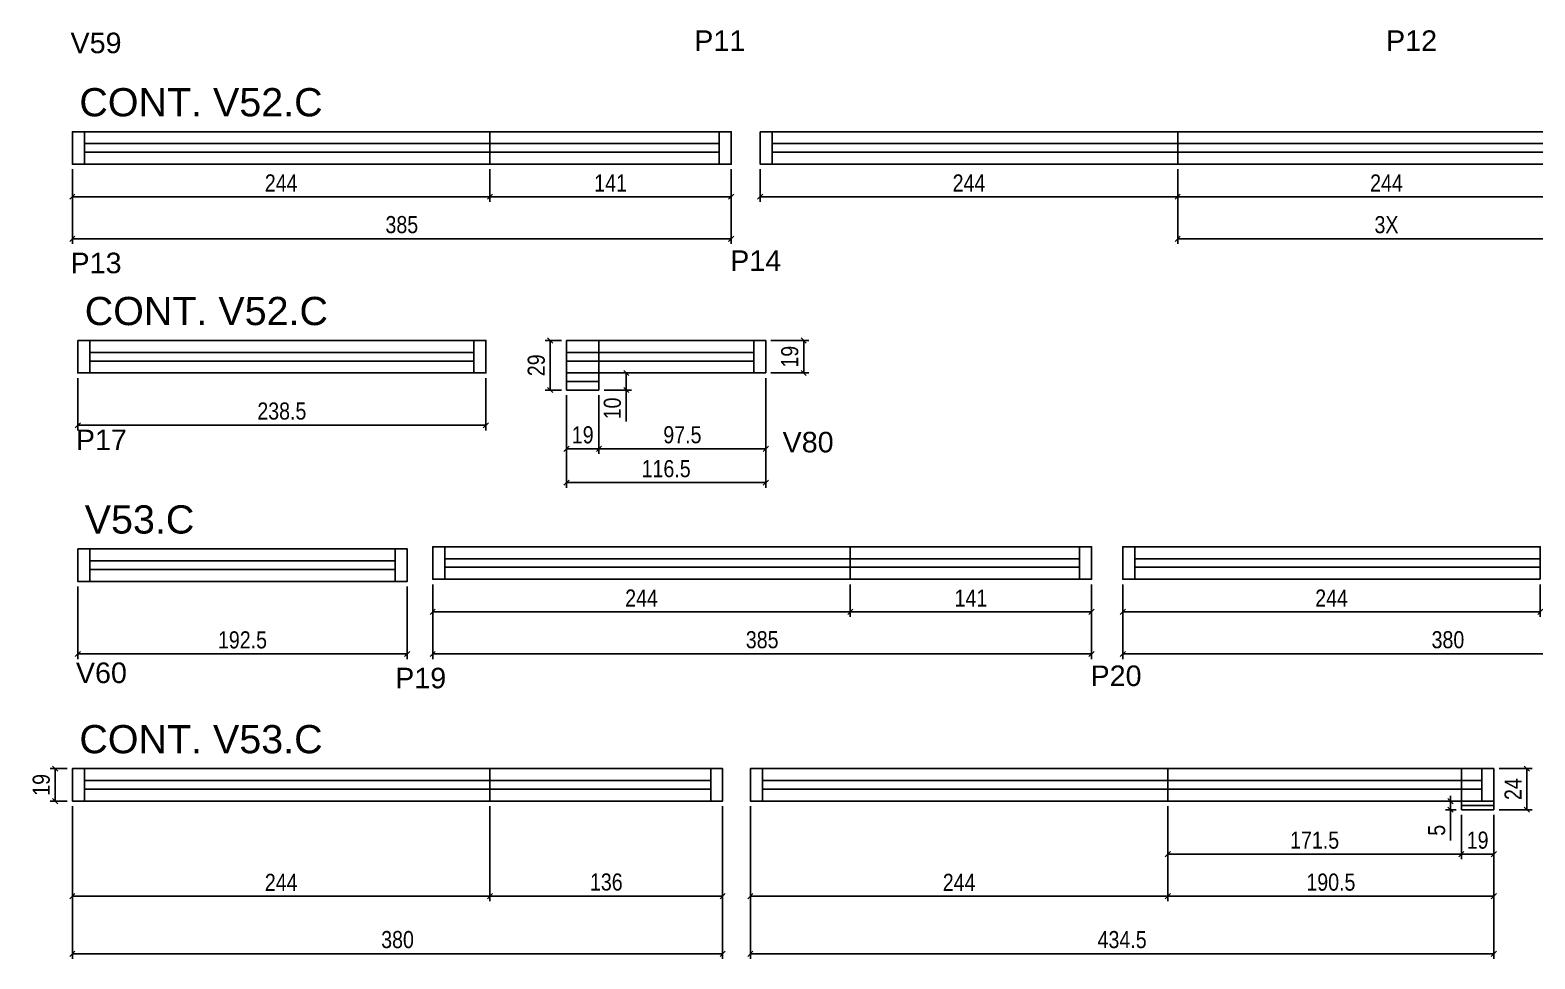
# Model space of a CAD drawing. Header units: millimetres. Extents: x 4052 to 5425, y -1423 to 2493.
# Drawn here: x 4052 to 4932, y 972 to 1515 of the extents above; entities that cross this region are included whole.
import ezdxf

# ---------------------------------------------------------------- set-up
doc = ezdxf.new("R2010")
doc.units = ezdxf.units.MM
for name, color, linetype in [('5', 5, 'Continuous'), ('COTA', 241, 'Continuous'), ('NOMENCLATURA', 7, 'Continuous'), ('Painéis', 200, 'Continuous'), ('SARR_2.2x7', 40, 'Continuous'), ('SARR_EDITAR', 141, 'Continuous')]:
    doc.layers.add(name, color=color, linetype=linetype)
doc.styles.add('COTA TECNICA', font='techl___.ttf', dxfattribs={"height": 10})
doc.styles.add('COTA TECNICA-50', font='techl___.ttf', dxfattribs={"height": 10})
doc.styles.get("Standard").update_dxf_attribs({"font": 'arial.ttf'})
doc.dimstyles.new('COTA PAINEL-50', dxfattribs={"dimtxt": 10, "dimasz": 3, "dimexe": 3, "dimexo": 3, "dimgap": 3, "dimtad": 1, "dimdec": 1, "dimzin": 12, "dimdsep": 46, "dimtxsty": 'COTA TECNICA-50', "dimblk1": 'OBLIQUE', "dimblk2": 'OBLIQUE', "dimsah": 1, "dimcen": 0.9, "dimclrd": 4, "dimclre": 4, "dimclrt": 240, "dimadec": 1, "dimazin": 3, "dimtfac": 1, "dimtdec": 1, "dimtmove": 0, "dimatfit": 3, "dimfxl": 1, "dimtolj": 1, "dimtzin": 12, "dimarcsym": 0})
doc.dimstyles.new('PAINEL', dxfattribs={"dimtxt": 10, "dimasz": 3, "dimexe": 3, "dimexo": 3, "dimgap": 3, "dimtad": 1, "dimdec": 1, "dimzin": 12, "dimdsep": 46, "dimtxsty": 'COTA TECNICA', "dimblk1": 'OBLIQUE', "dimblk2": 'OBLIQUE', "dimsah": 1, "dimcen": 0.9, "dimclrd": 4, "dimclre": 4, "dimclrt": 240, "dimadec": 1, "dimazin": 3, "dimtfac": 1, "dimtdec": 1, "dimtmove": 0, "dimatfit": 3, "dimfxl": 1, "dimtolj": 1, "dimtzin": 12, "dimarcsym": 0})

# ---------------------------------------------------------------- blocks, each defined once
blk = doc.blocks.new('_Oblique')
at = {"color": 0, "linetype": 'ByBlock', "lineweight": -2}
blk.add_line((-0.5, -0.5), (0.5, 0.5), dxfattribs=at)
blk = doc.blocks.new('*D46')
at = {"layer": 'COTA', "color": 4, "linetype": 'ByBlock', "lineweight": -2, "transparency": 16777216}
for p, q in [((4076.85, 1433.73), (4076.85, 1414.68)), ((4320.85, 1433.73), (4320.85, 1414.68)), ((4076.85, 1417.68), (4320.85, 1417.68))]:
    blk.add_line(p, q, dxfattribs=at)
at = {"layer": 'Defpoints', "color": 0, "linetype": 'ByBlock', "transparency": 16777216}
for p in [(4076.85, 1436.73), (4320.85, 1436.73), (4320.85, 1417.68)]:
    blk.add_point(p, dxfattribs=at)
at = {"layer": 'COTA', "color": 4, "linetype": 'ByBlock', "lineweight": -2, "transparency": 16777216, "xscale": 3, "yscale": 3, "zscale": 3, "rotation": 180}
blk.add_blockref('_Oblique', (4076.85, 1417.68), dxfattribs=at)
at = {"layer": 'COTA', "color": 4, "linetype": 'ByBlock', "lineweight": -2, "transparency": 16777216, "xscale": 3, "yscale": 3, "zscale": 3}
blk.add_blockref('_Oblique', (4320.85, 1417.68), dxfattribs=at)
at = {"layer": 'COTA', "color": 240, "linetype": 'ByBlock', "transparency": 16777216, "insert": (4198.85, 1425.75), "char_height": 10, "attachment_point": 5, "style": 'COTA TECNICA-50'}
blk.add_mtext('\\A1;244', dxfattribs=at)
blk = doc.blocks.new('*D47')
at = {"layer": 'COTA', "color": 4, "linetype": 'ByBlock', "lineweight": -2, "transparency": 16777216}
for p, q in [((4320.85, 1433.73), (4320.85, 1414.68)), ((4461.85, 1433.73), (4461.85, 1414.68)), ((4320.85, 1417.68), (4461.85, 1417.68))]:
    blk.add_line(p, q, dxfattribs=at)
at = {"layer": 'Defpoints', "color": 0, "linetype": 'ByBlock', "transparency": 16777216}
for p in [(4320.85, 1436.73), (4461.85, 1436.73), (4461.85, 1417.68)]:
    blk.add_point(p, dxfattribs=at)
at = {"layer": 'COTA', "color": 4, "linetype": 'ByBlock', "lineweight": -2, "transparency": 16777216, "xscale": 3, "yscale": 3, "zscale": 3, "rotation": 180}
blk.add_blockref('_Oblique', (4320.85, 1417.68), dxfattribs=at)
at = {"layer": 'COTA', "color": 4, "linetype": 'ByBlock', "lineweight": -2, "transparency": 16777216, "xscale": 3, "yscale": 3, "zscale": 3}
blk.add_blockref('_Oblique', (4461.85, 1417.68), dxfattribs=at)
at = {"layer": 'COTA', "color": 240, "linetype": 'ByBlock', "transparency": 16777216, "insert": (4391.35, 1425.75), "char_height": 10, "attachment_point": 5, "style": 'COTA TECNICA-50'}
blk.add_mtext('\\A1;141', dxfattribs=at)
blk = doc.blocks.new('*D209')
at = {"layer": 'COTA', "color": 4, "lineweight": -2, "transparency": 16777216}
for p, q in [((4076.85, 1433.73), (4076.85, 1390.1)), ((4461.85, 1433.73), (4461.85, 1390.1)), ((4076.85, 1393.1), (4461.85, 1393.1))]:
    blk.add_line(p, q, dxfattribs=at)
at = {"layer": 'Defpoints', "color": 0, "transparency": 16777216}
for p in [(4076.85, 1436.73), (4461.85, 1436.73), (4461.85, 1393.1)]:
    blk.add_point(p, dxfattribs=at)
at = {"layer": 'COTA', "color": 4, "lineweight": -2, "transparency": 16777216, "xscale": 3, "yscale": 3, "zscale": 3, "rotation": 180}
blk.add_blockref('_Oblique', (4076.85, 1393.1), dxfattribs=at)
at = {"layer": 'COTA', "color": 4, "lineweight": -2, "transparency": 16777216, "xscale": 3, "yscale": 3, "zscale": 3}
blk.add_blockref('_Oblique', (4461.85, 1393.1), dxfattribs=at)
at = {"layer": 'COTA', "color": 240, "transparency": 16777216, "insert": (4269.35, 1401.34), "char_height": 10, "attachment_point": 5, "style": 'COTA TECNICA'}
blk.add_mtext('\\A1;385', dxfattribs=at)
blk = doc.blocks.new('*D48')
at = {"layer": 'COTA', "color": 4, "linetype": 'ByBlock', "lineweight": -2, "transparency": 16777216}
for p, q in [((4722.79, 1433.73), (4722.79, 1390.1)), ((4966.79, 1433.73), (4966.79, 1390.1)), ((4722.79, 1393.1), (4966.79, 1393.1))]:
    blk.add_line(p, q, dxfattribs=at)
at = {"layer": 'Defpoints', "color": 0, "linetype": 'ByBlock', "transparency": 16777216}
for p in [(4722.79, 1436.73), (4966.79, 1436.73), (4966.79, 1393.1)]:
    blk.add_point(p, dxfattribs=at)
at = {"layer": 'COTA', "color": 4, "linetype": 'ByBlock', "lineweight": -2, "transparency": 16777216, "xscale": 3, "yscale": 3, "zscale": 3, "rotation": 180}
blk.add_blockref('_Oblique', (4722.79, 1393.1), dxfattribs=at)
at = {"layer": 'COTA', "color": 4, "linetype": 'ByBlock', "lineweight": -2, "transparency": 16777216, "xscale": 3, "yscale": 3, "zscale": 3}
blk.add_blockref('_Oblique', (4966.79, 1393.1), dxfattribs=at)
at = {"layer": 'COTA', "color": 240, "linetype": 'ByBlock', "transparency": 16777216, "insert": (4844.79, 1401.31), "char_height": 10, "attachment_point": 5, "style": 'COTA TECNICA-50'}
blk.add_mtext('\\A1;3X', dxfattribs=at)
blk = doc.blocks.new('*D210')
at = {"layer": 'COTA', "color": 4, "linetype": 'ByBlock', "lineweight": -2, "transparency": 16777216}
for p, q in [((4478.79, 1433.73), (4478.79, 1414.68)), ((4722.79, 1433.73), (4722.79, 1414.68)), ((4478.79, 1417.68), (4722.79, 1417.68))]:
    blk.add_line(p, q, dxfattribs=at)
at = {"layer": 'Defpoints', "color": 0, "linetype": 'ByBlock', "transparency": 16777216}
for p in [(4478.79, 1436.73), (4722.79, 1436.73), (4722.79, 1417.68)]:
    blk.add_point(p, dxfattribs=at)
at = {"layer": 'COTA', "color": 4, "linetype": 'ByBlock', "lineweight": -2, "transparency": 16777216, "xscale": 3, "yscale": 3, "zscale": 3, "rotation": 180}
blk.add_blockref('_Oblique', (4478.79, 1417.68), dxfattribs=at)
at = {"layer": 'COTA', "color": 4, "linetype": 'ByBlock', "lineweight": -2, "transparency": 16777216, "xscale": 3, "yscale": 3, "zscale": 3}
blk.add_blockref('_Oblique', (4722.79, 1417.68), dxfattribs=at)
at = {"layer": 'COTA', "color": 240, "linetype": 'ByBlock', "transparency": 16777216, "insert": (4600.79, 1425.75), "char_height": 10, "attachment_point": 5, "style": 'COTA TECNICA-50'}
blk.add_mtext('\\A1;244', dxfattribs=at)
blk = doc.blocks.new('*D211')
at = {"layer": 'COTA', "color": 4, "linetype": 'ByBlock', "lineweight": -2, "transparency": 16777216}
for p, q in [((4722.79, 1433.73), (4722.79, 1414.68)), ((4966.79, 1433.73), (4966.79, 1414.68)), ((4722.79, 1417.68), (4966.79, 1417.68))]:
    blk.add_line(p, q, dxfattribs=at)
at = {"layer": 'Defpoints', "color": 0, "linetype": 'ByBlock', "transparency": 16777216}
for p in [(4722.79, 1436.73), (4966.79, 1436.73), (4966.79, 1417.68)]:
    blk.add_point(p, dxfattribs=at)
at = {"layer": 'COTA', "color": 4, "linetype": 'ByBlock', "lineweight": -2, "transparency": 16777216, "xscale": 3, "yscale": 3, "zscale": 3, "rotation": 180}
blk.add_blockref('_Oblique', (4722.79, 1417.68), dxfattribs=at)
at = {"layer": 'COTA', "color": 4, "linetype": 'ByBlock', "lineweight": -2, "transparency": 16777216, "xscale": 3, "yscale": 3, "zscale": 3}
blk.add_blockref('_Oblique', (4966.79, 1417.68), dxfattribs=at)
at = {"layer": 'COTA', "color": 240, "linetype": 'ByBlock', "transparency": 16777216, "insert": (4844.79, 1425.75), "char_height": 10, "attachment_point": 5, "style": 'COTA TECNICA-50'}
blk.add_mtext('\\A1;244', dxfattribs=at)
blk = doc.blocks.new('*D52')
at = {"layer": 'COTA', "color": 4, "linetype": 'ByBlock', "lineweight": -2, "transparency": 16777216}
for p, q in [((4079.99, 1311.67), (4079.99, 1281.11)), ((4318.49, 1311.67), (4318.49, 1281.11)), ((4079.99, 1284.11), (4318.49, 1284.11))]:
    blk.add_line(p, q, dxfattribs=at)
at = {"layer": 'Defpoints', "color": 0, "linetype": 'ByBlock', "transparency": 16777216}
for p in [(4079.99, 1314.67), (4318.49, 1314.67), (4318.49, 1284.11)]:
    blk.add_point(p, dxfattribs=at)
at = {"layer": 'COTA', "color": 4, "linetype": 'ByBlock', "lineweight": -2, "transparency": 16777216, "xscale": 3, "yscale": 3, "zscale": 3, "rotation": 180}
blk.add_blockref('_Oblique', (4079.99, 1284.11), dxfattribs=at)
at = {"layer": 'COTA', "color": 4, "linetype": 'ByBlock', "lineweight": -2, "transparency": 16777216, "xscale": 3, "yscale": 3, "zscale": 3}
blk.add_blockref('_Oblique', (4318.49, 1284.11), dxfattribs=at)
at = {"layer": 'COTA', "color": 240, "linetype": 'ByBlock', "transparency": 16777216, "insert": (4199.24, 1292.36), "char_height": 10, "attachment_point": 5, "style": 'COTA TECNICA-50'}
blk.add_mtext('\\A1;238.5', dxfattribs=at)
blk = doc.blocks.new('*D53')
at = {"layer": 'COTA', "color": 4, "linetype": 'ByBlock', "lineweight": -2, "transparency": 16777216}
for p, q in [((4482.08, 1311.67), (4482.08, 1247.56)), ((4365.58, 1301.67), (4365.58, 1247.56)), ((4482.08, 1250.56), (4365.58, 1250.56))]:
    blk.add_line(p, q, dxfattribs=at)
at = {"layer": 'Defpoints', "color": 0, "linetype": 'ByBlock', "transparency": 16777216}
for p in [(4482.08, 1314.67), (4365.58, 1304.67), (4365.58, 1250.56)]:
    blk.add_point(p, dxfattribs=at)
at = {"layer": 'COTA', "color": 4, "linetype": 'ByBlock', "lineweight": -2, "transparency": 16777216, "xscale": 3, "yscale": 3, "zscale": 3, "rotation": 180}
blk.add_blockref('_Oblique', (4365.58, 1250.56), dxfattribs=at)
at = {"layer": 'COTA', "color": 4, "linetype": 'ByBlock', "lineweight": -2, "transparency": 16777216, "xscale": 3, "yscale": 3, "zscale": 3}
blk.add_blockref('_Oblique', (4482.08, 1250.56), dxfattribs=at)
at = {"layer": 'COTA', "color": 240, "linetype": 'ByBlock', "transparency": 16777216, "insert": (4423.83, 1258.67), "char_height": 10, "attachment_point": 5, "style": 'COTA TECNICA-50'}
blk.add_mtext('\\A1;116.5', dxfattribs=at)
blk = doc.blocks.new('*D54')
at = {"layer": 'COTA', "color": 4, "lineweight": -2, "transparency": 16777216}
for p, q in [((4485.08, 1333.67), (4507.2, 1333.67)), ((4504.2, 1314.67), (4504.2, 1333.67)), ((4485.08, 1314.67), (4507.2, 1314.67))]:
    blk.add_line(p, q, dxfattribs=at)
at = {"layer": 'Defpoints', "color": 0, "transparency": 16777216}
for p in [(4482.08, 1333.67), (4504.2, 1333.67), (4482.08, 1314.67)]:
    blk.add_point(p, dxfattribs=at)
at = {"layer": 'COTA', "color": 4, "lineweight": -2, "transparency": 16777216, "xscale": 3, "yscale": 3, "zscale": 3}
for p, rotation in [((4504.2, 1333.67), 90), ((4504.2, 1314.67), 270)]:
    blk.add_blockref('_Oblique', p, dxfattribs=dict(at, rotation=rotation))
at = {"layer": 'COTA', "color": 240, "transparency": 16777216, "insert": (4496.11, 1324.17), "char_height": 10, "attachment_point": 5, "rotation": 90, "style": 'COTA TECNICA'}
blk.add_mtext('\\A1;19', dxfattribs=at)
blk = doc.blocks.new('*D213')
at = {"layer": 'Defpoints', "color": 0, "transparency": 16777216}
for p in [(4384.58, 1314.67), (4384.58, 1304.67), (4400.51, 1304.67)]:
    blk.add_point(p, dxfattribs=at)
at = {"layer": 'Painéis', "color": 4, "lineweight": -2, "transparency": 16777216}
for p, q in [((4387.58, 1314.67), (4403.51, 1314.67)), ((4400.51, 1314.67), (4400.51, 1304.67)), ((4387.58, 1304.67), (4403.51, 1304.67)), ((4400.51, 1304.67), (4400.51, 1286.24))]:
    blk.add_line(p, q, dxfattribs=at)
at = {"layer": 'Painéis', "color": 4, "lineweight": -2, "transparency": 16777216, "xscale": 3, "yscale": 3, "zscale": 3}
for p, rotation in [((4400.51, 1314.67), 90), ((4400.51, 1304.67), 270)]:
    blk.add_blockref('_Oblique', p, dxfattribs=dict(at, rotation=rotation))
at = {"layer": 'Painéis', "color": 240, "transparency": 16777216, "insert": (4392.41, 1293.96), "char_height": 10, "attachment_point": 5, "rotation": 90, "style": 'COTA TECNICA'}
blk.add_mtext('\\A1;10', dxfattribs=at)
blk = doc.blocks.new('*D214')
at = {"layer": 'Defpoints', "color": 0, "transparency": 16777216}
for p in [(4365.58, 1333.67), (4356.06, 1304.67), (4365.58, 1304.67)]:
    blk.add_point(p, dxfattribs=at)
at = {"layer": 'Painéis', "color": 4, "lineweight": -2, "transparency": 16777216}
for p, q in [((4362.58, 1333.67), (4353.06, 1333.67)), ((4356.06, 1333.67), (4356.06, 1304.67)), ((4362.58, 1304.67), (4353.06, 1304.67))]:
    blk.add_line(p, q, dxfattribs=at)
at = {"layer": 'Painéis', "color": 4, "lineweight": -2, "transparency": 16777216, "xscale": 3, "yscale": 3, "zscale": 3}
for p, rotation in [((4356.06, 1333.67), 90), ((4356.06, 1304.67), 270)]:
    blk.add_blockref('_Oblique', p, dxfattribs=dict(at, rotation=rotation))
at = {"layer": 'Painéis', "color": 240, "transparency": 16777216, "insert": (4347.97, 1319.17), "char_height": 10, "attachment_point": 5, "rotation": 90, "style": 'COTA TECNICA'}
blk.add_mtext('\\A1;29', dxfattribs=at)
blk = doc.blocks.new('*D215')
at = {"layer": 'Defpoints', "color": 0, "transparency": 16777216}
for p in [(4365.58, 1304.67), (4384.58, 1304.67), (4384.58, 1270.37)]:
    blk.add_point(p, dxfattribs=at)
at = {"layer": 'Painéis', "color": 4, "lineweight": -2, "transparency": 16777216}
for p, q in [((4365.58, 1301.67), (4365.58, 1267.37)), ((4384.58, 1301.67), (4384.58, 1267.37)), ((4365.58, 1270.37), (4384.58, 1270.37))]:
    blk.add_line(p, q, dxfattribs=at)
at = {"layer": 'Painéis', "color": 4, "lineweight": -2, "transparency": 16777216, "xscale": 3, "yscale": 3, "zscale": 3, "rotation": 180}
blk.add_blockref('_Oblique', (4365.58, 1270.37), dxfattribs=at)
at = {"layer": 'Painéis', "color": 4, "lineweight": -2, "transparency": 16777216, "xscale": 3, "yscale": 3, "zscale": 3}
blk.add_blockref('_Oblique', (4384.58, 1270.37), dxfattribs=at)
at = {"layer": 'Painéis', "color": 240, "transparency": 16777216, "insert": (4375.08, 1278.46), "char_height": 10, "attachment_point": 5, "style": 'COTA TECNICA'}
blk.add_mtext('\\A1;19', dxfattribs=at)
blk = doc.blocks.new('*D55')
at = {"layer": 'Defpoints', "color": 0, "transparency": 16777216}
for p in [(4482.08, 1314.67), (4384.58, 1304.67), (4482.08, 1270.37)]:
    blk.add_point(p, dxfattribs=at)
at = {"layer": 'Painéis', "color": 4, "lineweight": -2, "transparency": 16777216}
for p, q in [((4482.08, 1311.67), (4482.08, 1267.37)), ((4384.58, 1301.67), (4384.58, 1267.37)), ((4384.58, 1270.37), (4482.08, 1270.37))]:
    blk.add_line(p, q, dxfattribs=at)
at = {"layer": 'Painéis', "color": 4, "lineweight": -2, "transparency": 16777216, "xscale": 3, "yscale": 3, "zscale": 3, "rotation": 180}
blk.add_blockref('_Oblique', (4384.58, 1270.37), dxfattribs=at)
at = {"layer": 'Painéis', "color": 4, "lineweight": -2, "transparency": 16777216, "xscale": 3, "yscale": 3, "zscale": 3}
blk.add_blockref('_Oblique', (4482.08, 1270.37), dxfattribs=at)
at = {"layer": 'Painéis', "color": 240, "transparency": 16777216, "insert": (4433.33, 1278.51), "char_height": 10, "attachment_point": 5, "style": 'COTA TECNICA'}
blk.add_mtext('\\A1;97.5', dxfattribs=at)
blk = doc.blocks.new('*D56')
at = {"layer": 'COTA', "color": 4, "linetype": 'ByBlock', "lineweight": -2, "transparency": 16777216}
for p, q in [((4079.99, 1189.83), (4079.99, 1147.46)), ((4272.49, 1189.83), (4272.49, 1147.46)), ((4079.99, 1150.46), (4272.49, 1150.46))]:
    blk.add_line(p, q, dxfattribs=at)
at = {"layer": 'Defpoints', "color": 0, "linetype": 'ByBlock', "transparency": 16777216}
for p in [(4079.99, 1192.83), (4272.49, 1192.83), (4272.49, 1150.46)]:
    blk.add_point(p, dxfattribs=at)
at = {"layer": 'COTA', "color": 4, "linetype": 'ByBlock', "lineweight": -2, "transparency": 16777216, "xscale": 3, "yscale": 3, "zscale": 3, "rotation": 180}
blk.add_blockref('_Oblique', (4079.99, 1150.46), dxfattribs=at)
at = {"layer": 'COTA', "color": 4, "linetype": 'ByBlock', "lineweight": -2, "transparency": 16777216, "xscale": 3, "yscale": 3, "zscale": 3}
blk.add_blockref('_Oblique', (4272.49, 1150.46), dxfattribs=at)
at = {"layer": 'COTA', "color": 240, "linetype": 'ByBlock', "transparency": 16777216, "insert": (4176.24, 1158.6), "char_height": 10, "attachment_point": 5, "style": 'COTA TECNICA-50'}
blk.add_mtext('\\A1;192.5', dxfattribs=at)
blk = doc.blocks.new('*D57')
at = {"layer": 'COTA', "color": 4, "linetype": 'ByBlock', "lineweight": -2, "transparency": 16777216}
for p, q in [((4287.44, 1191.09), (4287.44, 1172.04)), ((4531.44, 1191.09), (4531.44, 1172.04)), ((4287.44, 1175.04), (4531.44, 1175.04))]:
    blk.add_line(p, q, dxfattribs=at)
at = {"layer": 'Defpoints', "color": 0, "linetype": 'ByBlock', "transparency": 16777216}
for p in [(4287.44, 1194.09), (4531.44, 1194.09), (4531.44, 1175.04)]:
    blk.add_point(p, dxfattribs=at)
at = {"layer": 'COTA', "color": 4, "linetype": 'ByBlock', "lineweight": -2, "transparency": 16777216, "xscale": 3, "yscale": 3, "zscale": 3, "rotation": 180}
blk.add_blockref('_Oblique', (4287.44, 1175.04), dxfattribs=at)
at = {"layer": 'COTA', "color": 4, "linetype": 'ByBlock', "lineweight": -2, "transparency": 16777216, "xscale": 3, "yscale": 3, "zscale": 3}
blk.add_blockref('_Oblique', (4531.44, 1175.04), dxfattribs=at)
at = {"layer": 'COTA', "color": 240, "linetype": 'ByBlock', "transparency": 16777216, "insert": (4409.44, 1183.11), "char_height": 10, "attachment_point": 5, "style": 'COTA TECNICA-50'}
blk.add_mtext('\\A1;244', dxfattribs=at)
blk = doc.blocks.new('*D58')
at = {"layer": 'COTA', "color": 4, "linetype": 'ByBlock', "lineweight": -2, "transparency": 16777216}
for p, q in [((4531.44, 1191.09), (4531.44, 1172.04)), ((4672.44, 1191.09), (4672.44, 1172.04)), ((4531.44, 1175.04), (4672.44, 1175.04))]:
    blk.add_line(p, q, dxfattribs=at)
at = {"layer": 'Defpoints', "color": 0, "linetype": 'ByBlock', "transparency": 16777216}
for p in [(4531.44, 1194.09), (4672.44, 1194.09), (4672.44, 1175.04)]:
    blk.add_point(p, dxfattribs=at)
at = {"layer": 'COTA', "color": 4, "linetype": 'ByBlock', "lineweight": -2, "transparency": 16777216, "xscale": 3, "yscale": 3, "zscale": 3, "rotation": 180}
blk.add_blockref('_Oblique', (4531.44, 1175.04), dxfattribs=at)
at = {"layer": 'COTA', "color": 4, "linetype": 'ByBlock', "lineweight": -2, "transparency": 16777216, "xscale": 3, "yscale": 3, "zscale": 3}
blk.add_blockref('_Oblique', (4672.44, 1175.04), dxfattribs=at)
at = {"layer": 'COTA', "color": 240, "linetype": 'ByBlock', "transparency": 16777216, "insert": (4601.94, 1183.11), "char_height": 10, "attachment_point": 5, "style": 'COTA TECNICA-50'}
blk.add_mtext('\\A1;141', dxfattribs=at)
blk = doc.blocks.new('*D216')
at = {"layer": 'COTA', "color": 4, "lineweight": -2, "transparency": 16777216}
for p, q in [((4287.44, 1191.09), (4287.44, 1147.46)), ((4672.44, 1191.09), (4672.44, 1147.46)), ((4287.44, 1150.46), (4672.44, 1150.46))]:
    blk.add_line(p, q, dxfattribs=at)
at = {"layer": 'Defpoints', "color": 0, "transparency": 16777216}
for p in [(4287.44, 1194.09), (4672.44, 1194.09), (4672.44, 1150.46)]:
    blk.add_point(p, dxfattribs=at)
at = {"layer": 'COTA', "color": 4, "lineweight": -2, "transparency": 16777216, "xscale": 3, "yscale": 3, "zscale": 3, "rotation": 180}
blk.add_blockref('_Oblique', (4287.44, 1150.46), dxfattribs=at)
at = {"layer": 'COTA', "color": 4, "lineweight": -2, "transparency": 16777216, "xscale": 3, "yscale": 3, "zscale": 3}
blk.add_blockref('_Oblique', (4672.44, 1150.46), dxfattribs=at)
at = {"layer": 'COTA', "color": 240, "transparency": 16777216, "insert": (4479.94, 1158.7), "char_height": 10, "attachment_point": 5, "style": 'COTA TECNICA'}
blk.add_mtext('\\A1;385', dxfattribs=at)
blk = doc.blocks.new('*D59')
at = {"layer": 'COTA', "color": 4, "linetype": 'ByBlock', "lineweight": -2, "transparency": 16777216}
for p, q in [((4690.7, 1191.09), (4690.7, 1172.04)), ((4934.7, 1191.09), (4934.7, 1172.04)), ((4690.7, 1175.04), (4934.7, 1175.04))]:
    blk.add_line(p, q, dxfattribs=at)
at = {"layer": 'Defpoints', "color": 0, "linetype": 'ByBlock', "transparency": 16777216}
for p in [(4690.7, 1194.09), (4934.7, 1194.09), (4934.7, 1175.04)]:
    blk.add_point(p, dxfattribs=at)
at = {"layer": 'COTA', "color": 4, "linetype": 'ByBlock', "lineweight": -2, "transparency": 16777216, "xscale": 3, "yscale": 3, "zscale": 3, "rotation": 180}
blk.add_blockref('_Oblique', (4690.7, 1175.04), dxfattribs=at)
at = {"layer": 'COTA', "color": 4, "linetype": 'ByBlock', "lineweight": -2, "transparency": 16777216, "xscale": 3, "yscale": 3, "zscale": 3}
blk.add_blockref('_Oblique', (4934.7, 1175.04), dxfattribs=at)
at = {"layer": 'COTA', "color": 240, "linetype": 'ByBlock', "transparency": 16777216, "insert": (4812.7, 1183.11), "char_height": 10, "attachment_point": 5, "style": 'COTA TECNICA-50'}
blk.add_mtext('\\A1;244', dxfattribs=at)
blk = doc.blocks.new('*D217')
at = {"layer": 'COTA', "color": 4, "lineweight": -2, "transparency": 16777216}
for p, q in [((4690.7, 1191.09), (4690.7, 1147.46)), ((5070.7, 1191.09), (5070.7, 1147.46)), ((4690.7, 1150.46), (5070.7, 1150.46))]:
    blk.add_line(p, q, dxfattribs=at)
at = {"layer": 'Defpoints', "color": 0, "transparency": 16777216}
for p in [(4690.7, 1194.09), (5070.7, 1194.09), (5070.7, 1150.46)]:
    blk.add_point(p, dxfattribs=at)
at = {"layer": 'COTA', "color": 4, "lineweight": -2, "transparency": 16777216, "xscale": 3, "yscale": 3, "zscale": 3, "rotation": 180}
blk.add_blockref('_Oblique', (4690.7, 1150.46), dxfattribs=at)
at = {"layer": 'COTA', "color": 4, "lineweight": -2, "transparency": 16777216, "xscale": 3, "yscale": 3, "zscale": 3}
blk.add_blockref('_Oblique', (5070.7, 1150.46), dxfattribs=at)
at = {"layer": 'COTA', "color": 240, "transparency": 16777216, "insert": (4880.7, 1158.7), "char_height": 10, "attachment_point": 5, "style": 'COTA TECNICA'}
blk.add_mtext('\\A1;380', dxfattribs=at)
blk = doc.blocks.new('*D61')
at = {"layer": 'COTA', "color": 4, "linetype": 'ByBlock', "lineweight": -2, "transparency": 16777216}
for p, q in [((4076.85, 1061.41), (4076.85, 1005.86)), ((4320.85, 1061.41), (4320.85, 1005.86)), ((4076.85, 1008.86), (4320.85, 1008.86))]:
    blk.add_line(p, q, dxfattribs=at)
at = {"layer": 'Defpoints', "color": 0, "linetype": 'ByBlock', "transparency": 16777216}
for p in [(4076.85, 1064.41), (4320.85, 1064.41), (4320.85, 1008.86)]:
    blk.add_point(p, dxfattribs=at)
at = {"layer": 'COTA', "color": 4, "linetype": 'ByBlock', "lineweight": -2, "transparency": 16777216, "xscale": 3, "yscale": 3, "zscale": 3, "rotation": 180}
blk.add_blockref('_Oblique', (4076.85, 1008.86), dxfattribs=at)
at = {"layer": 'COTA', "color": 4, "linetype": 'ByBlock', "lineweight": -2, "transparency": 16777216, "xscale": 3, "yscale": 3, "zscale": 3}
blk.add_blockref('_Oblique', (4320.85, 1008.86), dxfattribs=at)
at = {"layer": 'COTA', "color": 240, "linetype": 'ByBlock', "transparency": 16777216, "insert": (4198.85, 1016.93), "char_height": 10, "attachment_point": 5, "style": 'COTA TECNICA-50'}
blk.add_mtext('\\A1;244', dxfattribs=at)
blk = doc.blocks.new('*D62')
at = {"layer": 'COTA', "color": 4, "linetype": 'ByBlock', "lineweight": -2, "transparency": 16777216}
for p, q in [((4320.85, 1061.41), (4320.85, 1005.86)), ((4456.85, 1061.41), (4456.85, 1005.86)), ((4320.85, 1008.86), (4456.85, 1008.86))]:
    blk.add_line(p, q, dxfattribs=at)
at = {"layer": 'Defpoints', "color": 0, "linetype": 'ByBlock', "transparency": 16777216}
for p in [(4320.85, 1064.41), (4456.85, 1064.41), (4456.85, 1008.86)]:
    blk.add_point(p, dxfattribs=at)
at = {"layer": 'COTA', "color": 4, "linetype": 'ByBlock', "lineweight": -2, "transparency": 16777216, "xscale": 3, "yscale": 3, "zscale": 3, "rotation": 180}
blk.add_blockref('_Oblique', (4320.85, 1008.86), dxfattribs=at)
at = {"layer": 'COTA', "color": 4, "linetype": 'ByBlock', "lineweight": -2, "transparency": 16777216, "xscale": 3, "yscale": 3, "zscale": 3}
blk.add_blockref('_Oblique', (4456.85, 1008.86), dxfattribs=at)
at = {"layer": 'COTA', "color": 240, "linetype": 'ByBlock', "transparency": 16777216, "insert": (4388.85, 1017.08), "char_height": 10, "attachment_point": 5, "style": 'COTA TECNICA-50'}
blk.add_mtext('\\A1;136', dxfattribs=at)
blk = doc.blocks.new('*D218')
at = {"layer": 'COTA', "color": 4, "lineweight": -2, "transparency": 16777216}
for p, q in [((4076.85, 1061.41), (4076.85, 972.18)), ((4456.85, 1061.41), (4456.85, 972.18)), ((4076.85, 975.18), (4456.85, 975.18))]:
    blk.add_line(p, q, dxfattribs=at)
at = {"layer": 'Defpoints', "color": 0, "transparency": 16777216}
for p in [(4076.85, 1064.41), (4456.85, 1064.41), (4456.85, 975.18)]:
    blk.add_point(p, dxfattribs=at)
at = {"layer": 'COTA', "color": 4, "lineweight": -2, "transparency": 16777216, "xscale": 3, "yscale": 3, "zscale": 3, "rotation": 180}
blk.add_blockref('_Oblique', (4076.85, 975.18), dxfattribs=at)
at = {"layer": 'COTA', "color": 4, "lineweight": -2, "transparency": 16777216, "xscale": 3, "yscale": 3, "zscale": 3}
blk.add_blockref('_Oblique', (4456.85, 975.18), dxfattribs=at)
at = {"layer": 'COTA', "color": 240, "transparency": 16777216, "insert": (4266.85, 983.42), "char_height": 10, "attachment_point": 5, "style": 'COTA TECNICA'}
blk.add_mtext('\\A1;380', dxfattribs=at)
blk = doc.blocks.new('*D63')
at = {"layer": 'COTA', "color": 4, "linetype": 'ByBlock', "lineweight": -2, "transparency": 16777216}
for p, q in [((4473.05, 1061.41), (4473.05, 1005.86)), ((4717.05, 1061.41), (4717.05, 1005.86)), ((4473.05, 1008.86), (4717.05, 1008.86))]:
    blk.add_line(p, q, dxfattribs=at)
at = {"layer": 'Defpoints', "color": 0, "linetype": 'ByBlock', "transparency": 16777216}
for p in [(4473.05, 1064.41), (4717.05, 1064.41), (4717.05, 1008.86)]:
    blk.add_point(p, dxfattribs=at)
at = {"layer": 'COTA', "color": 4, "linetype": 'ByBlock', "lineweight": -2, "transparency": 16777216, "xscale": 3, "yscale": 3, "zscale": 3, "rotation": 180}
blk.add_blockref('_Oblique', (4473.05, 1008.86), dxfattribs=at)
at = {"layer": 'COTA', "color": 4, "linetype": 'ByBlock', "lineweight": -2, "transparency": 16777216, "xscale": 3, "yscale": 3, "zscale": 3}
blk.add_blockref('_Oblique', (4717.05, 1008.86), dxfattribs=at)
at = {"layer": 'COTA', "color": 240, "linetype": 'ByBlock', "transparency": 16777216, "insert": (4595.05, 1016.93), "char_height": 10, "attachment_point": 5, "style": 'COTA TECNICA-50'}
blk.add_mtext('\\A1;244', dxfattribs=at)
blk = doc.blocks.new('*D64')
at = {"layer": 'COTA', "color": 4, "linetype": 'ByBlock', "lineweight": -2, "transparency": 16777216}
for p, q in [((4717.05, 1061.41), (4717.05, 1030.44)), ((4888.55, 1056.41), (4888.55, 1030.44)), ((4717.05, 1033.44), (4888.55, 1033.44))]:
    blk.add_line(p, q, dxfattribs=at)
at = {"layer": 'Defpoints', "color": 0, "linetype": 'ByBlock', "transparency": 16777216}
for p in [(4717.05, 1064.41), (4888.55, 1059.41), (4888.55, 1033.44)]:
    blk.add_point(p, dxfattribs=at)
at = {"layer": 'COTA', "color": 4, "linetype": 'ByBlock', "lineweight": -2, "transparency": 16777216, "xscale": 3, "yscale": 3, "zscale": 3, "rotation": 180}
blk.add_blockref('_Oblique', (4717.05, 1033.44), dxfattribs=at)
at = {"layer": 'COTA', "color": 4, "linetype": 'ByBlock', "lineweight": -2, "transparency": 16777216, "xscale": 3, "yscale": 3, "zscale": 3}
blk.add_blockref('_Oblique', (4888.55, 1033.44), dxfattribs=at)
at = {"layer": 'COTA', "color": 240, "linetype": 'ByBlock', "transparency": 16777216, "insert": (4802.8, 1041.55), "char_height": 10, "attachment_point": 5, "style": 'COTA TECNICA-50'}
blk.add_mtext('\\A1;171.5', dxfattribs=at)
blk = doc.blocks.new('*D90')
at = {"layer": 'COTA', "color": 4, "lineweight": -2, "transparency": 16777216}
for p, q in [((4473.05, 1061.41), (4473.05, 972.18)), ((4907.55, 1056.41), (4907.55, 972.18)), ((4473.05, 975.18), (4907.55, 975.18))]:
    blk.add_line(p, q, dxfattribs=at)
at = {"layer": 'Defpoints', "color": 0, "transparency": 16777216}
for p in [(4473.05, 1064.41), (4907.55, 1059.41), (4907.55, 975.18)]:
    blk.add_point(p, dxfattribs=at)
at = {"layer": 'COTA', "color": 4, "lineweight": -2, "transparency": 16777216, "xscale": 3, "yscale": 3, "zscale": 3, "rotation": 180}
blk.add_blockref('_Oblique', (4473.05, 975.18), dxfattribs=at)
at = {"layer": 'COTA', "color": 4, "lineweight": -2, "transparency": 16777216, "xscale": 3, "yscale": 3, "zscale": 3}
blk.add_blockref('_Oblique', (4907.55, 975.18), dxfattribs=at)
at = {"layer": 'COTA', "color": 240, "transparency": 16777216, "insert": (4690.3, 983.4), "char_height": 10, "attachment_point": 5, "style": 'COTA TECNICA'}
blk.add_mtext('\\A1;434.5', dxfattribs=at)
blk = doc.blocks.new('*D227')
at = {"layer": 'Defpoints', "color": 0, "transparency": 16777216}
for p in [(4888.55, 1064.41), (4882.24, 1059.41), (4888.55, 1059.41)]:
    blk.add_point(p, dxfattribs=at)
at = {"layer": 'Painéis', "color": 4, "lineweight": -2, "transparency": 16777216}
for p, q in [((4885.55, 1064.41), (4879.24, 1064.41)), ((4882.24, 1064.41), (4882.24, 1067.41)), ((4882.24, 1064.41), (4882.24, 1059.41)), ((4885.55, 1059.41), (4879.24, 1059.41)), ((4882.24, 1059.41), (4882.24, 1041.31))]:
    blk.add_line(p, q, dxfattribs=at)
at = {"layer": 'Painéis', "color": 4, "lineweight": -2, "transparency": 16777216, "xscale": 3, "yscale": 3, "zscale": 3}
for p, rotation in [((4882.24, 1064.41), 270), ((4882.24, 1059.41), 90)]:
    blk.add_blockref('_Oblique', p, dxfattribs=dict(at, rotation=rotation))
at = {"layer": 'Painéis', "color": 240, "transparency": 16777216, "insert": (4874.13, 1047.36), "char_height": 10, "attachment_point": 5, "rotation": 90, "style": 'COTA TECNICA'}
blk.add_mtext('\\A1;5', dxfattribs=at)
blk = doc.blocks.new('*D228')
at = {"layer": 'Defpoints', "color": 0, "transparency": 16777216}
for p in [(4888.55, 1059.41), (4907.55, 1059.41), (4907.55, 1033.44)]:
    blk.add_point(p, dxfattribs=at)
at = {"layer": 'Painéis', "color": 4, "lineweight": -2, "transparency": 16777216}
for p, q in [((4888.55, 1056.41), (4888.55, 1030.44)), ((4907.55, 1056.41), (4907.55, 1030.44)), ((4888.55, 1033.44), (4907.55, 1033.44))]:
    blk.add_line(p, q, dxfattribs=at)
at = {"layer": 'Painéis', "color": 4, "lineweight": -2, "transparency": 16777216, "xscale": 3, "yscale": 3, "zscale": 3, "rotation": 180}
blk.add_blockref('_Oblique', (4888.55, 1033.44), dxfattribs=at)
at = {"layer": 'Painéis', "color": 4, "lineweight": -2, "transparency": 16777216, "xscale": 3, "yscale": 3, "zscale": 3}
blk.add_blockref('_Oblique', (4907.55, 1033.44), dxfattribs=at)
at = {"layer": 'Painéis', "color": 240, "transparency": 16777216, "insert": (4898.05, 1041.53), "char_height": 10, "attachment_point": 5, "style": 'COTA TECNICA'}
blk.add_mtext('\\A1;19', dxfattribs=at)
blk = doc.blocks.new('*D229')
at = {"layer": 'Defpoints', "color": 0, "transparency": 16777216}
for p in [(4717.05, 1064.41), (4907.55, 1059.41), (4907.55, 1008.86)]:
    blk.add_point(p, dxfattribs=at)
at = {"layer": 'Painéis', "color": 4, "lineweight": -2, "transparency": 16777216}
for p, q in [((4717.05, 1061.41), (4717.05, 1005.86)), ((4907.55, 1056.41), (4907.55, 1005.86)), ((4717.05, 1008.86), (4907.55, 1008.86))]:
    blk.add_line(p, q, dxfattribs=at)
at = {"layer": 'Painéis', "color": 4, "lineweight": -2, "transparency": 16777216, "xscale": 3, "yscale": 3, "zscale": 3, "rotation": 180}
blk.add_blockref('_Oblique', (4717.05, 1008.86), dxfattribs=at)
at = {"layer": 'Painéis', "color": 4, "lineweight": -2, "transparency": 16777216, "xscale": 3, "yscale": 3, "zscale": 3}
blk.add_blockref('_Oblique', (4907.55, 1008.86), dxfattribs=at)
at = {"layer": 'Painéis', "color": 240, "transparency": 16777216, "insert": (4812.3, 1017), "char_height": 10, "attachment_point": 5, "style": 'COTA TECNICA'}
blk.add_mtext('\\A1;190.5', dxfattribs=at)
blk = doc.blocks.new('*D230')
at = {"layer": 'Defpoints', "color": 0, "transparency": 16777216}
for p in [(4907.55, 1083.41), (4926.85, 1083.41), (4907.55, 1059.41)]:
    blk.add_point(p, dxfattribs=at)
at = {"layer": 'Painéis', "color": 4, "lineweight": -2, "transparency": 16777216}
for p, q in [((4910.55, 1083.41), (4929.85, 1083.41)), ((4926.85, 1059.41), (4926.85, 1083.41)), ((4910.55, 1059.41), (4929.85, 1059.41))]:
    blk.add_line(p, q, dxfattribs=at)
at = {"layer": 'Painéis', "color": 4, "lineweight": -2, "transparency": 16777216, "xscale": 3, "yscale": 3, "zscale": 3}
for p, rotation in [((4926.85, 1083.41), 90), ((4926.85, 1059.41), 270)]:
    blk.add_blockref('_Oblique', p, dxfattribs=dict(at, rotation=rotation))
at = {"layer": 'Painéis', "color": 240, "transparency": 16777216, "insert": (4918.78, 1071.41), "char_height": 10, "attachment_point": 5, "rotation": 90, "style": 'COTA TECNICA'}
blk.add_mtext('\\A1;24', dxfattribs=at)
blk = doc.blocks.new('*D231')
at = {"layer": 'Defpoints', "color": 0, "transparency": 16777216}
for p in [(4076.85, 1083.41), (4066.77, 1064.41), (4076.85, 1064.41)]:
    blk.add_point(p, dxfattribs=at)
at = {"layer": 'Painéis', "color": 4, "lineweight": -2, "transparency": 16777216}
for p, q in [((4073.85, 1083.41), (4063.77, 1083.41)), ((4066.77, 1083.41), (4066.77, 1064.41)), ((4073.85, 1064.41), (4063.77, 1064.41))]:
    blk.add_line(p, q, dxfattribs=at)
at = {"layer": 'Painéis', "color": 4, "lineweight": -2, "transparency": 16777216, "xscale": 3, "yscale": 3, "zscale": 3}
for p, rotation in [((4066.77, 1083.41), 90), ((4066.77, 1064.41), 270)]:
    blk.add_blockref('_Oblique', p, dxfattribs=dict(at, rotation=rotation))
at = {"layer": 'Painéis', "color": 240, "transparency": 16777216, "insert": (4058.68, 1073.91), "char_height": 10, "attachment_point": 5, "rotation": 90, "style": 'COTA TECNICA'}
blk.add_mtext('\\A1;19', dxfattribs=at)

msp = doc.modelspace()

# ---------------------------------------------------------------- linework, layer by layer
at = {"layer": 'Painéis'}
for p, q in [((4722.79, 1455.73), (4722.79, 1436.73)), ((4365.58, 1304.67), (4365.58, 1333.67)), ((4365.58, 1333.67), (4482.08, 1333.67)), ((4384.58, 1314.67), (4384.58, 1333.67)), ((4482.08, 1333.67), (4482.08, 1314.67)), ((4482.08, 1314.67), (4384.58, 1314.67)), ((4384.58, 1304.67), (4384.58, 1314.67)), ((4365.58, 1304.67), (4384.58, 1304.67)), ((4717.05, 1083.41), (4907.55, 1083.41)), ((4717.05, 1064.41), (4717.05, 1083.41)), ((4888.55, 1064.41), (4888.55, 1083.41)), ((4907.55, 1083.41), (4907.55, 1059.41)), ((4888.55, 1064.41), (4717.05, 1064.41)), ((4888.55, 1059.41), (4888.55, 1064.41)), ((4907.55, 1059.41), (4888.55, 1059.41))]:
    msp.add_line(p, q, dxfattribs=at)
for points in [[(4320.85, 1436.73), (4076.85, 1436.73), (4076.85, 1455.73), (4320.85, 1455.73)], [(4320.85, 1455.73), (4461.85, 1455.73), (4461.85, 1436.73), (4320.85, 1436.73)], [(4531.44, 1194.09), (4287.44, 1194.09), (4287.44, 1213.09), (4531.44, 1213.09)], [(4531.44, 1213.09), (4672.44, 1213.09), (4672.44, 1194.09), (4531.44, 1194.09)], [(4934.7, 1194.09), (4690.7, 1194.09), (4690.7, 1213.09), (4934.7, 1213.09)], [(4320.85, 1064.41), (4076.85, 1064.41), (4076.85, 1083.41), (4320.85, 1083.41)], [(4320.85, 1083.41), (4456.85, 1083.41), (4456.85, 1064.41), (4320.85, 1064.41)], [(4717.05, 1064.41), (4473.05, 1064.41), (4473.05, 1083.41), (4717.05, 1083.41)]]:
    msp.add_lwpolyline(points, close=True, dxfattribs=at)
for points in [[(4478.79, 1455.73), (4478.79, 1436.73), (5229.79, 1436.73), (5229.79, 1455.73), (4478.79, 1455.73)], [(4079.99, 1333.67), (4079.99, 1314.67), (4318.49, 1314.67), (4318.49, 1333.67), (4079.99, 1333.67)], [(4079.99, 1211.83), (4079.99, 1192.83), (4272.49, 1192.83), (4272.49, 1211.83), (4079.99, 1211.83)]]:
    msp.add_lwpolyline(points, dxfattribs=at)
at = {"layer": 'SARR_2.2x7', "linetype": 'Continuous'}
for p, q in [((4083.85, 1455.73), (4083.85, 1436.73)), ((4454.85, 1455.73), (4454.85, 1436.73)), ((4485.79, 1455.73), (4485.79, 1436.73)), ((4320.85, 1448.73), (4083.85, 1448.73)), ((4083.85, 1443.73), (4320.85, 1443.73)), ((4454.85, 1448.73), (4320.85, 1448.73)), ((4320.85, 1443.73), (4454.85, 1443.73)), ((4722.79, 1448.73), (4485.79, 1448.73)), ((4722.79, 1443.73), (4485.79, 1443.73)), ((4966.79, 1448.73), (4722.79, 1448.73)), ((4966.79, 1443.73), (4722.79, 1443.73)), ((4086.99, 1333.67), (4086.99, 1314.67)), ((4311.49, 1333.67), (4311.49, 1314.67)), ((4475.08, 1333.67), (4475.08, 1314.67)), ((4311.49, 1326.67), (4086.99, 1326.67)), ((4086.99, 1321.67), (4311.49, 1321.67)), ((4365.58, 1326.67), (4475.08, 1326.67)), ((4475.08, 1321.67), (4365.58, 1321.67)), ((4086.99, 1211.83), (4086.99, 1192.83)), ((4265.49, 1204.83), (4086.99, 1204.83)), ((4265.49, 1211.83), (4265.49, 1192.83)), ((4294.44, 1213.09), (4294.44, 1194.09)), ((4531.44, 1206.09), (4294.44, 1206.09)), ((4665.44, 1206.09), (4531.44, 1206.09)), ((4665.44, 1213.09), (4665.44, 1194.09)), ((4697.7, 1213.09), (4697.7, 1194.09)), ((4934.7, 1206.09), (4697.7, 1206.09)), ((4086.99, 1199.83), (4265.49, 1199.83)), ((4294.44, 1201.09), (4531.44, 1201.09)), ((4531.44, 1201.09), (4665.44, 1201.09)), ((4697.7, 1201.09), (4934.7, 1201.09)), ((4083.85, 1083.41), (4083.85, 1064.41)), ((4449.85, 1083.41), (4449.85, 1064.41)), ((4480.05, 1083.41), (4480.05, 1064.41)), ((4900.55, 1083.41), (4900.55, 1064.41)), ((4320.85, 1076.41), (4083.85, 1076.41)), ((4449.85, 1076.41), (4320.85, 1076.41)), ((4717.05, 1076.41), (4480.05, 1076.41)), ((4900.55, 1076.41), (4717.05, 1076.41)), ((4083.85, 1071.41), (4320.85, 1071.41)), ((4320.85, 1071.41), (4449.85, 1071.41)), ((4480.05, 1071.41), (4717.05, 1071.41)), ((4717.05, 1071.41), (4900.55, 1071.41))]:
    msp.add_line(p, q, dxfattribs=at)
at = {"layer": 'SARR_EDITAR'}
for p, q in [((4365.58, 1314.67), (4384.58, 1314.67)), ((4384.58, 1309.67), (4365.58, 1309.67)), ((4888.55, 1064.41), (4907.55, 1064.41)), ((4888.55, 1061.91), (4907.55, 1061.91))]:
    msp.add_line(p, q, dxfattribs=at)

# ---------------------------------------------------------------- texts
at = {"layer": '5', "linetype": 'Continuous'}
for s, p in [('V59', (4075.74, 1501.61)), ('P11', (4440.25, 1502.93)), ('P12', (4844.52, 1502.93)), ('P13', (4075.74, 1372.99)), ('P14', (4461.25, 1374.32)), ('P17', (4078.88, 1269.59)), ('V80', (4491.88, 1268.26)), ('V60', (4078.88, 1133.43)), ('P20', (4671.83, 1131.68)), ('P19', (4265.47, 1130.36))]:
    msp.add_text(s, height=12, rotation=359.99996, dxfattribs=at).set_placement(p)
at = {"layer": 'NOMENCLATURA', "linetype": 'Continuous'}
for s, p in [('CONT. V52.C', (4080.91, 1464.7)), ('CONT. V52.C', (4084.05, 1342.65)), ('V53.C', (4084.05, 1220.81)), ('CONT. V53.C', (4080.91, 1092.38))]:
    msp.add_text(s, height=16.5, dxfattribs=at).set_placement(p)

# ---------------------------------------------------------------- dimensions: what is measured, and where the dimension line sits
at = {"layer": 'COTA', "color": 1, "linetype": 'ByBlock'}
for base, p1, p2, picture, middle in [((4320.85, 1417.68), (4076.85, 1436.73), (4320.85, 1436.73), '*D46', (4198.85, 1425.75)), ((4461.85, 1417.68), (4320.85, 1436.73), (4461.85, 1436.73), '*D47', (4391.35, 1425.75)), ((4722.79, 1417.68), (4478.79, 1436.73), (4722.79, 1436.73), '*D210', (4600.79, 1425.75)), ((4966.79, 1417.68), (4722.79, 1436.73), (4966.79, 1436.73), '*D211', (4844.79, 1425.75)), ((4318.49, 1284.11), (4079.99, 1314.67), (4318.49, 1314.67), '*D52', (4199.24, 1292.36)), ((4272.49, 1150.46), (4079.99, 1192.83), (4272.49, 1192.83), '*D56', (4176.24, 1158.6)), ((4531.44, 1175.04), (4287.44, 1194.09), (4531.44, 1194.09), '*D57', (4409.44, 1183.11)), ((4672.44, 1175.04), (4531.44, 1194.09), (4672.44, 1194.09), '*D58', (4601.94, 1183.11)), ((4934.7, 1175.04), (4690.7, 1194.09), (4934.7, 1194.09), '*D59', (4812.7, 1183.11)), ((4320.85, 1008.86), (4076.85, 1064.41), (4320.85, 1064.41), '*D61', (4198.85, 1016.93)), ((4456.85, 1008.86), (4320.85, 1064.41), (4456.85, 1064.41), '*D62', (4388.85, 1017.08)), ((4717.05, 1008.86), (4473.05, 1064.41), (4717.05, 1064.41), '*D63', (4595.05, 1016.93)), ((4888.55, 1033.44), (4717.05, 1064.41), (4888.55, 1059.41), '*D64', (4802.8, 1041.55))]:
    dim = msp.add_linear_dim(base=base, p1=p1, p2=p2, dimstyle='COTA PAINEL-50', override={"dimarcsym": 1}, dxfattribs=at)
    dim.commit()
    dim.dimension.update_dxf_attribs({"geometry": picture, "text_midpoint": middle})
at = {"layer": 'COTA'}
for base, p1, p2, picture, middle in [((4461.85, 1393.1), (4076.85, 1436.73), (4461.85, 1436.73), '*D209', (4269.35, 1401.34)), ((4672.44, 1150.46), (4287.44, 1194.09), (4672.44, 1194.09), '*D216', (4479.94, 1158.7)), ((5070.7, 1150.46), (4690.7, 1194.09), (5070.7, 1194.09), '*D217', (4880.7, 1158.7)), ((4456.85, 975.18), (4076.85, 1064.41), (4456.85, 1064.41), '*D218', (4266.85, 983.42)), ((4907.55, 975.18), (4473.05, 1064.41), (4907.55, 1059.41), '*D90', (4690.3, 983.4))]:
    dim = msp.add_linear_dim(base=base, p1=p1, p2=p2, dimstyle='PAINEL', dxfattribs=at)
    dim.commit()
    dim.dimension.update_dxf_attribs({"geometry": picture, "text_midpoint": middle})
at = {"layer": 'COTA', "color": 1, "linetype": 'ByBlock'}
dim = msp.add_linear_dim(base=(4966.79, 1393.1), p1=(4722.79, 1436.73), p2=(4966.79, 1436.73), text='3X', dimstyle='COTA PAINEL-50', override={"dimarcsym": 1}, dxfattribs=at)
dim.commit()
dim.dimension.update_dxf_attribs({"geometry": '*D48', "text_midpoint": (4844.79, 1401.31)})
at = {"layer": 'COTA'}
dim = msp.add_linear_dim(base=(4504.2, 1333.67), p1=(4482.08, 1314.67), p2=(4482.08, 1333.67), angle=90, dimstyle='PAINEL', dxfattribs=at)
dim.commit()
dim.dimension.update_dxf_attribs({"geometry": '*D54', "text_midpoint": (4496.11, 1324.17)})
at = {"layer": 'COTA', "color": 1, "linetype": 'ByBlock'}
dim = msp.add_linear_dim(base=(4365.58, 1250.56), p1=(4482.08, 1314.67), p2=(4365.58, 1304.67), angle=180, dimstyle='COTA PAINEL-50', override={"dimarcsym": 1}, dxfattribs=at)
dim.commit()
dim.dimension.update_dxf_attribs({"geometry": '*D53', "text_midpoint": (4423.83, 1258.67)})
at = {"layer": 'Painéis'}
for base, p1, p2, picture, middle in [((4356.06, 1304.67), (4365.58, 1333.67), (4365.58, 1304.67), '*D214', (4347.97, 1319.17)), ((4400.51, 1304.67), (4384.58, 1314.67), (4384.58, 1304.67), '*D213', (4392.41, 1293.96)), ((4066.77, 1064.41), (4076.85, 1083.41), (4076.85, 1064.41), '*D231', (4058.68, 1073.91)), ((4926.85, 1083.41), (4907.55, 1059.41), (4907.55, 1083.41), '*D230', (4918.78, 1071.41)), ((4882.24, 1059.41), (4888.55, 1064.41), (4888.55, 1059.41), '*D227', (4874.13, 1047.36))]:
    dim = msp.add_linear_dim(base=base, p1=p1, p2=p2, angle=90, dimstyle='PAINEL', dxfattribs=at)
    dim.commit()
    dim.dimension.update_dxf_attribs({"geometry": picture, "text_midpoint": middle})
for base, p1, p2, picture, middle in [((4482.08, 1270.37), (4384.58, 1304.67), (4482.08, 1314.67), '*D55', (4433.33, 1278.51)), ((4384.58, 1270.37), (4365.58, 1304.67), (4384.58, 1304.67), '*D215', (4375.08, 1278.46)), ((4907.55, 1008.86), (4717.05, 1064.41), (4907.55, 1059.41), '*D229', (4812.3, 1017)), ((4907.55, 1033.44), (4888.55, 1059.41), (4907.55, 1059.41), '*D228', (4898.05, 1041.53))]:
    dim = msp.add_linear_dim(base=base, p1=p1, p2=p2, dimstyle='PAINEL', dxfattribs=at)
    dim.commit()
    dim.dimension.update_dxf_attribs({"geometry": picture, "text_midpoint": middle})

doc.saveas('drawing.dxf')
